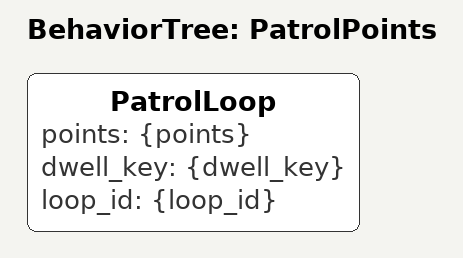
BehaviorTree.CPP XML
<?xml version="1.0"?>
<!--
  技能：按命名点列表循环巡逻（到点后停留 dwell_key 秒再去下一点）。
  进入条件：调用方通过 points / dwell_key / loop_id 端口给出巡逻线。
  退出条件：节点持续 RUNNING；被父任务 halt 时游标复位。
  抢占关系：无内部抢占；被父任务 halt 时不再发 Intent。
-->
<root BTCPP_format="4" main_tree_to_execute="PatrolPoints">
  <BehaviorTree ID="PatrolPoints">
    <PatrolLoop points="{points}" dwell_key="{dwell_key}" loop_id="{loop_id}"/>
  </BehaviorTree>
</root>
